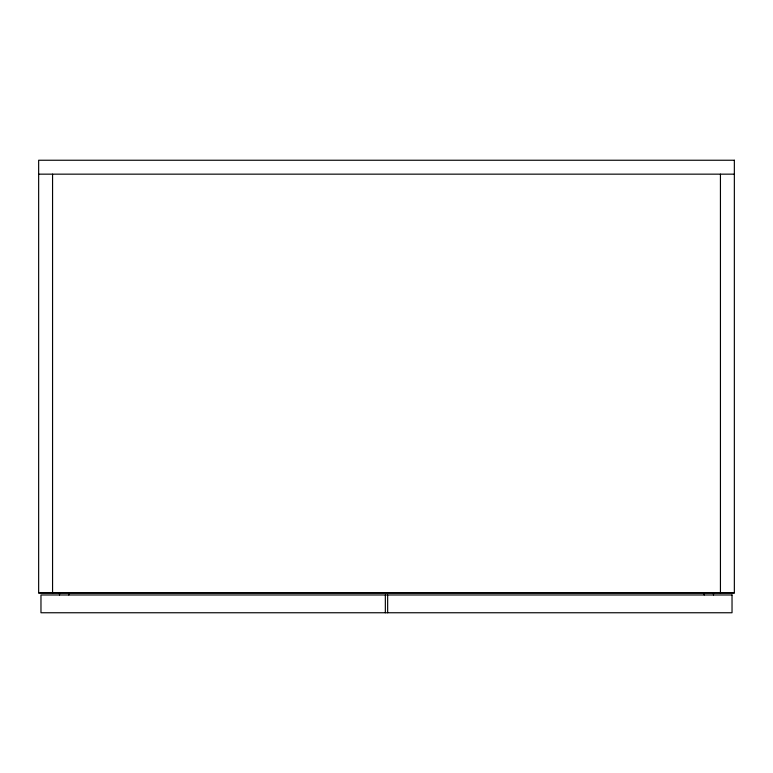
<?xml version="1.0" encoding="UTF-8"?>
<svg xmlns="http://www.w3.org/2000/svg" width="773" height="773" viewBox="0 0 773 773"><rect width="100%" height="100%" fill="white"/><g stroke="black" fill="none" stroke-linecap="round" stroke-linejoin="round"><path stroke-width="1.16" d="M38.65 174.157L734.35 174.157M38.65 592.659L734.35 592.659M720.436 174.157L720.436 593.123M713.479 592.562L713.479 594.978M704.203 592.572L704.203 594.978M387.66 594.978L387.66 612.757M385.341 594.978L385.341 612.757M68.797 592.562L68.797 594.978M59.521 592.562L59.521 594.978M52.564 174.157L52.564 593.123M734.35 160.243L38.65 160.243L38.65 593.123L734.35 593.123L734.35 160.243M732.031 594.978L40.969 594.978L40.969 612.757L732.031 612.757L732.031 594.978"/></g></svg>
